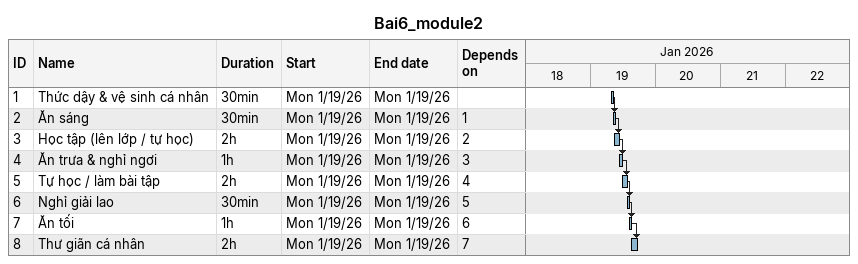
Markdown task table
Bai6_module2

| ID | Task | Duration | Start | Finish | Predecessors |
|---|---|---|---|---|---|
| 1 | Thức dậy & vệ sinh cá nhân | 30min | 2026-01-19 | 2026-01-19 |  |
| 2 | Ăn sáng | 30min | 2026-01-19 | 2026-01-19 | 1 |
| 3 | Học tập (lên lớp / tự học) | 2h | 2026-01-19 | 2026-01-19 | 2 |
| 4 | Ăn trưa & nghỉ ngơi | 1h | 2026-01-19 | 2026-01-19 | 3 |
| 5 | Tự học / làm bài tập | 2h | 2026-01-19 | 2026-01-19 | 4 |
| 6 | Nghỉ giải lao | 30min | 2026-01-19 | 2026-01-19 | 5 |
| 7 | Ăn tối | 1h | 2026-01-19 | 2026-01-19 | 6 |
| 8 | Thư giãn cá nhân | 2h | 2026-01-19 | 2026-01-19 | 7 |
